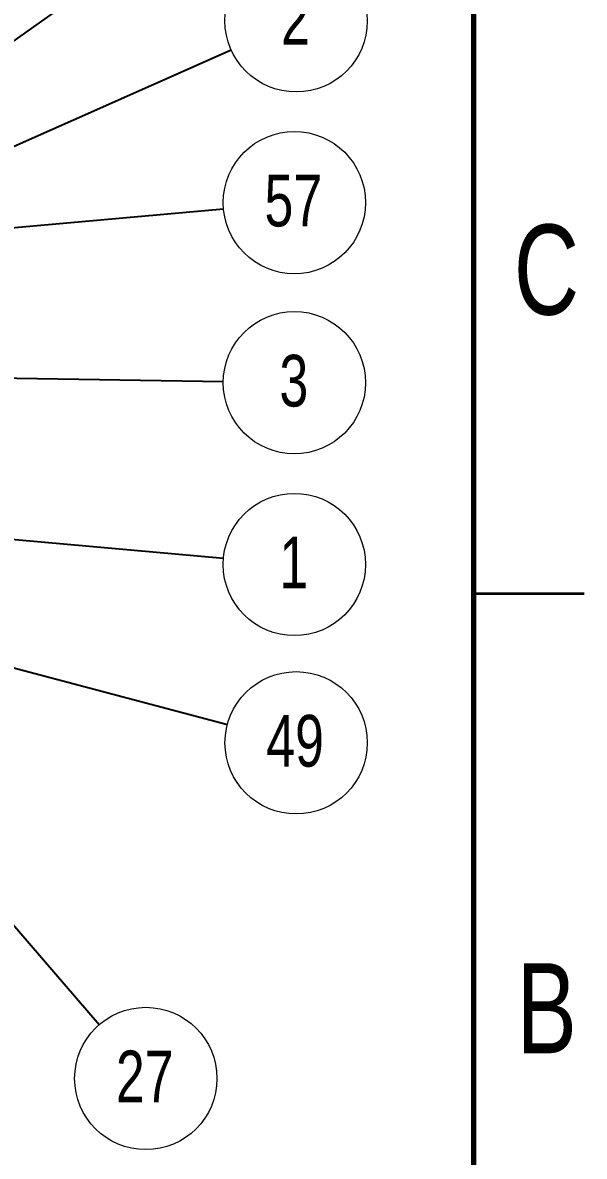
# Model space of a CAD drawing. Header units: millimetres. Extents: x 2 to 418, y 2 to 295.
# Drawn here: x 379.5 to 417.5, y 60.4 to 137.1 of the extents above; entities that cross this region are included whole.
import ezdxf

# ---------------------------------------------------------------- set-up
doc = ezdxf.new("R2010")
doc.units = ezdxf.units.MM
doc.styles.add('SLDTEXTSTYLE0', font='TXT', dxfattribs={"width": 0.75})
doc.dimstyles.new('SLDDIMSTYLE0', dxfattribs={"dimtxt": 0.18, "dimasz": 1.016, "dimexe": 0, "dimexo": 0.0625, "dimgap": 0, "dimtad": 0, "dimtih": 1, "dimtoh": 1, "dimdec": 0, "dimrnd": 1e-09, "dimzin": 0, "dimdsep": 46, "dimtxsty": 'Standard', "dimblk1": 'DOT', "dimblk2": 'DOT', "dimsah": 1, "dimcen": 0.09, "dimadec": 0, "dimazin": 0, "dimtfac": 1.016, "dimtdec": 0, "dimtofl": 0, "dimtmove": 0, "dimatfit": 3, "dimldrblk": 'DOT', "dimfxl": 1, "dimfrac": 2, "dimtolj": 1, "dimtzin": 0, "dimarcsym": 0})
doc.dimstyles.new('SLDDIMSTYLE1', dxfattribs={"dimtxt": 0.18, "dimasz": 3.302, "dimexe": 0, "dimexo": 0.0625, "dimgap": 0, "dimtad": 0, "dimtih": 1, "dimtoh": 1, "dimdec": 0, "dimrnd": 1e-09, "dimzin": 0, "dimdsep": 46, "dimtxsty": 'Standard', "dimsah": 1, "dimcen": 0.09, "dimadec": 0, "dimazin": 0, "dimtfac": 3.302, "dimtdec": 0, "dimtofl": 0, "dimtmove": 0, "dimatfit": 3, "dimfxl": 1, "dimfrac": 2, "dimtolj": 1, "dimtzin": 0, "dimarcsym": 0})

# ---------------------------------------------------------------- blocks, each defined once
blk = doc.blocks.new('SW_NOTE_0')
at = {"color": 0, "linetype": 'Continuous', "lineweight": 0}
blk.add_circle((4.798, -0.427), 4.817, dxfattribs=at)
at = {"color": 0, "linetype": 'Continuous', "lineweight": 0, "insert": (4.763, 1.461), "char_height": 3.5, "attachment_point": 2, "style": 'SLDTEXTSTYLE0'}
blk.add_mtext('1', dxfattribs=at)
blk = doc.blocks.new('_Dot')
at = {"color": 0, "linetype": 'ByBlock', "lineweight": -2}
blk.add_line((-0.5, 0), (-1, 0), dxfattribs=at)
at = {"color": 0, "linetype": 'ByBlock', "const_width": 0.5}
blk.add_lwpolyline([(-0.25, 0, 1), (0.25, 0, 1)], format="xyb", close=True, dxfattribs=at)
blk = doc.blocks.new('SW_NOTE_1')
at = {"color": 0, "linetype": 'Continuous', "lineweight": 0}
blk.add_circle((4.403, 1.954), 4.817, dxfattribs=at)
at = {"color": 0, "linetype": 'Continuous', "lineweight": 0, "insert": (4.368, 3.842), "char_height": 3.5, "attachment_point": 2, "style": 'SLDTEXTSTYLE0'}
blk.add_mtext('2', dxfattribs=at)
blk = doc.blocks.new('SW_NOTE_2')
at = {"color": 0, "linetype": 'Continuous', "lineweight": 0}
blk.add_circle((4.817, -0.08), 4.817, dxfattribs=at)
at = {"color": 0, "linetype": 'Continuous', "lineweight": 0, "insert": (4.781, 1.807), "char_height": 3.5, "attachment_point": 2, "style": 'SLDTEXTSTYLE0'}
blk.add_mtext('3', dxfattribs=at)
blk = doc.blocks.new('SW_NOTE_17')
at = {"color": 0, "linetype": 'Continuous', "lineweight": 0}
blk.add_circle((3.146, -3.648), 4.817, dxfattribs=at)
at = {"color": 0, "linetype": 'Continuous', "lineweight": 0, "insert": (3.076, -1.76), "char_height": 3.5, "attachment_point": 2, "style": 'SLDTEXTSTYLE0'}
blk.add_mtext('27', dxfattribs=at)
blk = doc.blocks.new('SW_NOTE_18')
at = {"color": 0, "linetype": 'Continuous', "lineweight": 0}
blk.add_circle((4.656, -1.236), 4.817, dxfattribs=at)
at = {"color": 0, "linetype": 'Continuous', "lineweight": 0, "insert": (4.586, 0.652), "char_height": 3.5, "attachment_point": 2, "style": 'SLDTEXTSTYLE0'}
blk.add_mtext('49', dxfattribs=at)
blk = doc.blocks.new('SW_NOTE_22')
at = {"color": 0, "linetype": 'Continuous', "lineweight": 0}
blk.add_circle((4.799, 0.425), 4.817, dxfattribs=at)
at = {"color": 0, "linetype": 'Continuous', "lineweight": 0, "insert": (4.728, 2.313), "char_height": 3.5, "attachment_point": 2, "style": 'SLDTEXTSTYLE0'}
blk.add_mtext('57', dxfattribs=at)

msp = doc.modelspace()

# ---------------------------------------------------------------- linework, layer by layer
at = {"color": 7, "linetype": 'Continuous', "lineweight": 70}
msp.add_line((410, 287), (410, 10), dxfattribs=at)
at = {"color": 7, "linetype": 'Continuous', "lineweight": 35}
msp.add_line((410, 98.5), (417.5, 98.5), dxfattribs=at)

# ---------------------------------------------------------------- block references
at = {"color": 7, "linetype": 'Continuous', "lineweight": 0}
for name, p in [('SW_NOTE_1', (393.584906, 135.315957)), ('SW_NOTE_22', (393.071302, 124.537118)), ('SW_NOTE_2', (393.053183, 112.853152)), ('SW_NOTE_0', (393.07146, 100.891965)), ('SW_NOTE_18', (393.332118, 89.630129)), ('SW_NOTE_17', (384.664447, 69.320232))]:
    msp.add_blockref(name, p, dxfattribs=at)

# ---------------------------------------------------------------- texts
at = {"color": 7, "linetype": 'Continuous', "lineweight": 0, "char_height": 6.096, "attachment_point": 2, "style": 'SLDTEXTSTYLE0'}
for s, insert in [('C', (414.9365, 123.47569)), ('B', (414.953433, 73.47569))]:
    msp.add_mtext(s, dxfattribs=dict(at, insert=insert))

# ---------------------------------------------------------------- leaders
at = {"color": 7, "linetype": 'Continuous', "lineweight": 0}
for points, dimstyle in [([(368.047497, 128.241571), (394.057722, 146.673885)], 'SLDDIMSTYLE0'), ([(360.61691, 120.686656), (393.584906, 135.315957)], 'SLDDIMSTYLE0'), ([(375.198735, 122.953939), (393.071302, 124.537118)], 'SLDDIMSTYLE1'), ([(350.398747, 113.564471), (393.053183, 112.853152)], 'SLDDIMSTYLE0'), ([(368.408742, 103.085789), (393.07146, 100.891965)], 'SLDDIMSTYLE0'), ([(358.749227, 99.368701), (384.664447, 69.320232)], 'SLDDIMSTYLE0'), ([(360.087033, 98.455402), (393.332118, 89.630129)], 'SLDDIMSTYLE1')]:
    msp.add_leader(points, dimstyle=dimstyle, dxfattribs=at)

doc.saveas('drawing.dxf')
